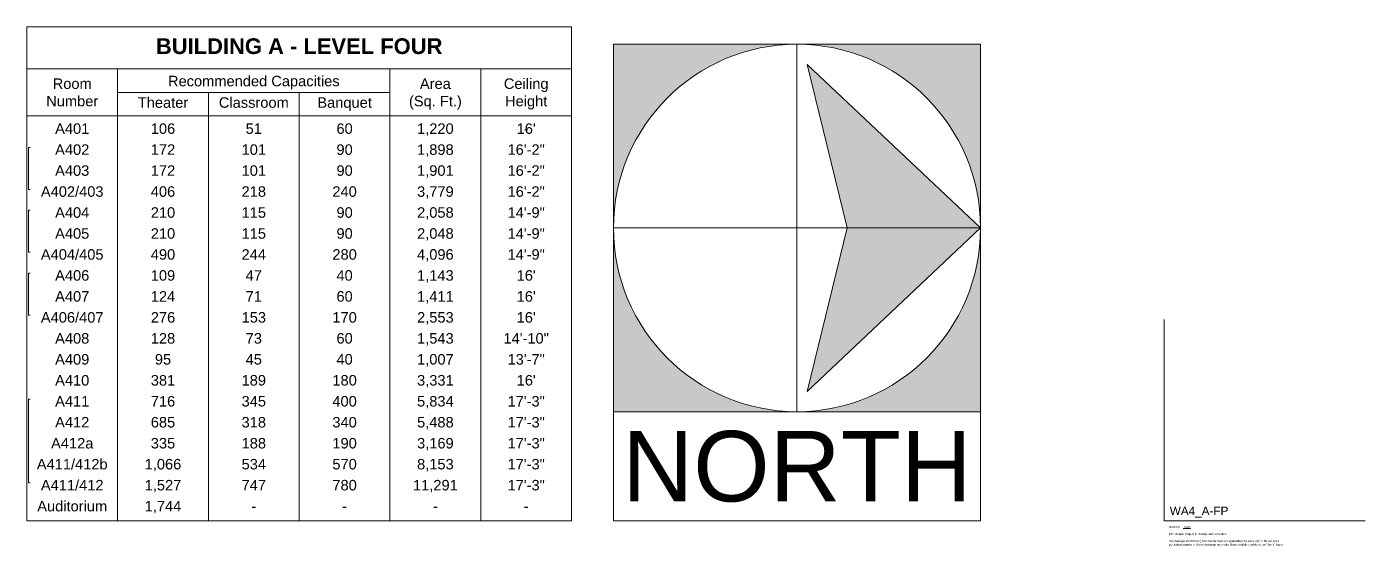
# Model space of a CAD drawing. Header units: inches. Extents: x -68 to 10561, y -2 to 2943.
# Drawn here: x -67.9 to 12, y -1.5 to 29.4 of the extents above; entities that cross this region are included whole.
import ezdxf
from ezdxf.enums import TextEntityAlignment as Align

# ---------------------------------------------------------------- set-up
doc = ezdxf.new("R2010")
doc.units = ezdxf.units.IN
doc.header["$MEASUREMENT"] = 0
doc.layers.get('0').update_dxf_attribs({"linetype": 'CONTINUOUS', "lineweight": 5})
for name, color, linetype, lineweight, plot in [('0_BP', 2, 'CONTINUOUS', 5, False), ('0_RN', 1, 'CONTINUOUS', 5, False), ('0_XX', 1, 'CONTINUOUS', 5, False), ('1_0-CONS-NRTH', 2, 'CONTINUOUS', 5, False), ('1_A-ANNO-SPEC-CAPS', 7, 'CONTINUOUS', 5, False)]:
    doc.layers.add(name, color=color, linetype=linetype, lineweight=lineweight, plot=plot)
doc.styles.add('F507s', font='swiss.ttf')
doc.styles.add('LBL1', font='swisseb.ttf')
doc.styles.get("Standard").update_dxf_attribs({"font": 'swissl.ttf', "height": 36})
doc.styles.add('TBL1', font='swissel.ttf')

# ---------------------------------------------------------------- blocks, each defined once
blk = doc.blocks.new('BASEPT')
at = {"layer": '0_BP'}
for p, q in [((0, 12), (0, 0)), ((0, 0), (12, 0))]:
    blk.add_line(p, q, dxfattribs=at)
at = {"layer": '0_RN', "flags": 8}
for tag, p in [('XR9', (0.341, 8.055)), ('XR8', (0.341, 7.198)), ('XR7', (0.341, 6.341)), ('XR6', (0.341, 5.483)), ('XR5', (0.341, 4.626)), ('XR4', (0.341, 3.769)), ('XR3', (0.341, 2.912)), ('XR2', (0.341, 2.055)), ('XR1', (0.341, 1.198)), ('XR0', (0.341, 0.341))]:
    blk.add_attdef(tag, p, '', height=0.5, dxfattribs=at)
at = {"layer": '0_XX', "insert": (0.28, -0.309), "char_height": 0.125, "width": 6.9375, "attachment_point": 1}
blk.add_mtext('{\\fSwis721 Th BT|b0|i0|c0|p34;GWCCA    \\fSwis721 Th BT|b0|i1|c0|p34;\\L12/02\\P\\P\\fSwis721 Th BT|b0|i0|c0|p34;\\lPlan details subject to change without notice.\\P\\PThe Georgia World Congress Center does not guarantee the accuracy or fitness for a particular purpose of these drawings and make them available solely on an "As-is" basis.}', dxfattribs=at)
blk = doc.blocks.new('N-ARR')
at = {"linetype": 'Continuous'}
blk.add_hatch(color=256, dxfattribs=at).paths.add_polyline_path([(219, 0), (12, -195), (60, 0), (12, 195)])
blk.add_lwpolyline([(219, 0), (12, -195), (60, 0), (12, 195)], close=True, dxfattribs=at)
blk = doc.blocks.new('N-BX2')
at = {"linetype": 'Continuous'}
h = blk.add_hatch(color=256, dxfattribs=at)
h.paths.add_polyline_path([(10.95, 10.95), (0, 10.95, -0.414214), (10.95, 0)])
h.paths.add_polyline_path([(0, 10.95), (-10.95, 10.95), (-10.95, 0, -0.414214)])
h.paths.add_polyline_path([(-10.95, 0), (-10.95, -10.95), (0, -10.95, -0.414214)])
h.paths.add_polyline_path([(10.95, 0, -0.414214), (0, -10.95), (10.95, -10.95)])
for p, q in [((10.95, 10.95), (-10.95, 10.95)), ((-10.95, 10.95), (-10.95, -10.95)), ((0, -10.95), (0, 10.95)), ((10.95, 10.95), (10.95, -10.95)), ((-10.95, 0), (10.95, 0)), ((10.95, -10.95), (-10.95, -10.95)), ((-10.95, -10.95), (-10.95, -17.454)), ((10.95, -10.95), (10.95, -17.454)), ((10.95, -17.454), (-10.95, -17.454))]:
    blk.add_line(p, q, dxfattribs=at)
blk.add_circle((0, 0), 10.95, dxfattribs=at)
at = {"linetype": 'Continuous', "style": 'F507s'}
blk.add_text('NORTH', height=4.2, dxfattribs=at).set_placement((0, -16.299), align=Align.CENTER)
blk = doc.blocks.new('N-BOX-CON')
at = {"layer": '1_0-CONS-NRTH'}
blk.add_blockref('N-BX2', (-21.9, 17.454), dxfattribs=at)
at = {"layer": '1_0-CONS-NRTH', "linetype": 'Continuous', "xscale": 0.05000000000000071, "yscale": 0.05000000000000071, "zscale": 0.05}
blk.add_blockref('N-ARR', (-21.9, 17.454), dxfattribs=at)

msp = doc.modelspace()

# ---------------------------------------------------------------- linework, layer by layer
at = {"layer": '1_A-ANNO-SPEC-CAPS'}
for p, q in [((-67.85, 29.443), (-35.35, 29.443)), ((-67.85, 29.443), (-67.85, 0)), ((-35.35, 29.443), (-35.35, 0)), ((-67.85, 26.943), (-35.35, 26.943)), ((-62.433, 0), (-62.433, 26.943)), ((-46.183, 0), (-46.183, 26.943)), ((-40.767, 0), (-40.767, 26.943)), ((-62.433, 25.536), (-46.183, 25.536)), ((-57.017, 0), (-57.017, 25.536)), ((-51.6, 0), (-51.6, 25.536)), ((-67.85, 24.13), (-35.35, 24.13)), ((-67.75, 22.255), (-67.75, 19.755)), ((-67.65, 22.255), (-67.75, 22.255)), ((-67.65, 19.755), (-67.75, 19.755)), ((-67.75, 18.505), (-67.75, 16.005)), ((-67.65, 18.505), (-67.75, 18.505)), ((-67.65, 16.005), (-67.75, 16.005)), ((-67.75, 14.755), (-67.75, 12.255)), ((-67.65, 14.755), (-67.75, 14.755)), ((-67.65, 12.255), (-67.75, 12.255)), ((-67.75, 7.255), (-67.75, 2.255)), ((-67.65, 7.255), (-67.75, 7.255)), ((-67.65, 2.255), (-67.75, 2.255)), ((-67.85, 0), (-35.35, 0))]:
    msp.add_line(p, q, dxfattribs=at)

# ---------------------------------------------------------------- block references
msp.add_blockref('N-BOX-CON', (0, 0))
msp.add_blockref('BASEPT', (0, 0)).add_auto_attribs({'XR0': 'WA4_A-FP'})

# ---------------------------------------------------------------- texts
for s, height, style, p in [('BUILDING A - LEVEL FOUR', 0.9375, 'LBL1', (-51.6, 27.82)), ('Room', 0.625, 'TBL1', (-65.139, 25.741)), ('Recommended Capacities', 0.625, 'TBL1', (-54.306, 25.897)), ('Area', 0.625, 'TBL1', (-43.473, 25.741)), ('Ceiling', 0.625, 'TBL1', (-38.056, 25.741)), ('Number', 0.625, 'TBL1', (-65.139, 24.701)), ('Theater', 0.625, 'TBL1', (-59.723, 24.616)), ('Classroom', 0.625, 'TBL1', (-54.306, 24.616)), ('Banquet', 0.625, 'TBL1', (-48.889, 24.616)), ('(Sq. Ft.)', 0.625, 'TBL1', (-43.473, 24.701)), ('Height', 0.625, 'TBL1', (-38.056, 24.701)), ('A401', 0.625, 'TBL1', (-65.139, 23.062)), ('106', 0.625, 'TBL1', (-59.723, 23.062)), ('51', 0.625, 'TBL1', (-54.306, 23.062)), ('60', 0.625, 'TBL1', (-48.889, 23.062)), ('1,220', 0.625, 'TBL1', (-43.473, 23.062)), ("16'", 0.625, 'TBL1', (-38.056, 23.062)), ('-', 0.625, 'TBL1', (-38.056, 23.062)), ('A402', 0.625, 'TBL1', (-65.139, 21.812)), ('172', 0.625, 'TBL1', (-59.723, 21.812)), ('101', 0.625, 'TBL1', (-54.306, 21.812)), ('90', 0.625, 'TBL1', (-48.889, 21.812)), ('1,898', 0.625, 'TBL1', (-43.473, 21.812)), ('16\'-2"', 0.625, 'TBL1', (-38.056, 21.812)), ('A403', 0.625, 'TBL1', (-65.139, 20.562)), ('172', 0.625, 'TBL1', (-59.723, 20.562)), ('101', 0.625, 'TBL1', (-54.306, 20.562)), ('90', 0.625, 'TBL1', (-48.889, 20.562)), ('1,901', 0.625, 'TBL1', (-43.473, 20.562)), ('16\'-2"', 0.625, 'TBL1', (-38.056, 20.562)), ('A402/403', 0.625, 'TBL1', (-65.139, 19.312)), ('406', 0.625, 'TBL1', (-59.723, 19.312)), ('218', 0.625, 'TBL1', (-54.306, 19.312)), ('240', 0.625, 'TBL1', (-48.889, 19.312)), ('3,779', 0.625, 'TBL1', (-43.473, 19.312)), ('16\'-2"', 0.625, 'TBL1', (-38.056, 19.312)), ('A404', 0.625, 'TBL1', (-65.139, 18.062)), ('210', 0.625, 'TBL1', (-59.723, 18.062)), ('115', 0.625, 'TBL1', (-54.306, 18.062)), ('90', 0.625, 'TBL1', (-48.889, 18.062)), ('2,058', 0.625, 'TBL1', (-43.473, 18.062)), ('14\'-9"', 0.625, 'TBL1', (-38.056, 18.062)), ('A405', 0.625, 'TBL1', (-65.139, 16.812)), ('210', 0.625, 'TBL1', (-59.723, 16.812)), ('115', 0.625, 'TBL1', (-54.306, 16.812)), ('90', 0.625, 'TBL1', (-48.889, 16.812)), ('2,048', 0.625, 'TBL1', (-43.473, 16.812)), ('14\'-9"', 0.625, 'TBL1', (-38.056, 16.812)), ('A404/405', 0.625, 'TBL1', (-65.139, 15.562)), ('490', 0.625, 'TBL1', (-59.723, 15.562)), ('244', 0.625, 'TBL1', (-54.306, 15.562)), ('280', 0.625, 'TBL1', (-48.889, 15.562)), ('4,096', 0.625, 'TBL1', (-43.473, 15.562)), ('14\'-9"', 0.625, 'TBL1', (-38.056, 15.562)), ('A406', 0.625, 'TBL1', (-65.139, 14.312)), ('109', 0.625, 'TBL1', (-59.723, 14.312)), ('47', 0.625, 'TBL1', (-54.306, 14.312)), ('40', 0.625, 'TBL1', (-48.889, 14.312)), ('1,143', 0.625, 'TBL1', (-43.473, 14.312)), ("16'", 0.625, 'TBL1', (-38.056, 14.312)), ('A407', 0.625, 'TBL1', (-65.139, 13.062)), ('124', 0.625, 'TBL1', (-59.723, 13.062)), ('71', 0.625, 'TBL1', (-54.306, 13.062)), ('60', 0.625, 'TBL1', (-48.889, 13.062)), ('1,411', 0.625, 'TBL1', (-43.473, 13.062)), ("16'", 0.625, 'TBL1', (-38.056, 13.062)), ('A406/407', 0.625, 'TBL1', (-65.139, 11.812)), ('276', 0.625, 'TBL1', (-59.723, 11.812)), ('153', 0.625, 'TBL1', (-54.306, 11.812)), ('170', 0.625, 'TBL1', (-48.889, 11.812)), ('2,553', 0.625, 'TBL1', (-43.473, 11.812)), ("16'", 0.625, 'TBL1', (-38.056, 11.812)), ('A408', 0.625, 'TBL1', (-65.139, 10.562)), ('128', 0.625, 'TBL1', (-59.723, 10.562)), ('73', 0.625, 'TBL1', (-54.306, 10.562)), ('60', 0.625, 'TBL1', (-48.889, 10.562)), ('1,543', 0.625, 'TBL1', (-43.473, 10.562)), ('14\'-10"', 0.625, 'TBL1', (-38.056, 10.562)), ('A409', 0.625, 'TBL1', (-65.139, 9.312)), ('95', 0.625, 'TBL1', (-59.723, 9.312)), ('45', 0.625, 'TBL1', (-54.306, 9.312)), ('40', 0.625, 'TBL1', (-48.889, 9.312)), ('1,007', 0.625, 'TBL1', (-43.473, 9.312)), ('13\'-7"', 0.625, 'TBL1', (-38.056, 9.312)), ('A410', 0.625, 'TBL1', (-65.139, 8.062)), ('381', 0.625, 'TBL1', (-59.723, 8.062)), ('189', 0.625, 'TBL1', (-54.306, 8.062)), ('180', 0.625, 'TBL1', (-48.889, 8.062)), ('3,331', 0.625, 'TBL1', (-43.473, 8.062)), ("16'", 0.625, 'TBL1', (-38.056, 8.062)), ('A411', 0.625, 'TBL1', (-65.139, 6.812)), ('716', 0.625, 'TBL1', (-59.723, 6.812)), ('345', 0.625, 'TBL1', (-54.306, 6.812)), ('400', 0.625, 'TBL1', (-48.889, 6.812)), ('5,834', 0.625, 'TBL1', (-43.473, 6.812)), ('17\'-3"', 0.625, 'TBL1', (-38.056, 6.812)), ('A412', 0.625, 'TBL1', (-65.139, 5.562)), ('685', 0.625, 'TBL1', (-59.723, 5.562)), ('318', 0.625, 'TBL1', (-54.306, 5.562)), ('340', 0.625, 'TBL1', (-48.889, 5.562)), ('5,488', 0.625, 'TBL1', (-43.473, 5.562)), ('17\'-3"', 0.625, 'TBL1', (-38.056, 5.562)), ('A412a', 0.625, 'TBL1', (-65.139, 4.312)), ('335', 0.625, 'TBL1', (-59.723, 4.312)), ('188', 0.625, 'TBL1', (-54.306, 4.312)), ('190', 0.625, 'TBL1', (-48.889, 4.312)), ('3,169', 0.625, 'TBL1', (-43.473, 4.312)), ('17\'-3"', 0.625, 'TBL1', (-38.056, 4.312)), ('A411/412b', 0.625, 'TBL1', (-65.139, 3.062)), ('1,066', 0.625, 'TBL1', (-59.723, 3.062)), ('534', 0.625, 'TBL1', (-54.306, 3.062)), ('570', 0.625, 'TBL1', (-48.889, 3.062)), ('8,153', 0.625, 'TBL1', (-43.473, 3.062)), ('17\'-3"', 0.625, 'TBL1', (-38.056, 3.062)), ('A411/412', 0.625, 'TBL1', (-65.139, 1.812)), ('1,527', 0.625, 'TBL1', (-59.723, 1.812)), ('747', 0.625, 'TBL1', (-54.306, 1.812)), ('780', 0.625, 'TBL1', (-48.889, 1.812)), ('11,291', 0.625, 'TBL1', (-43.473, 1.812)), ('17\'-3"', 0.625, 'TBL1', (-38.056, 1.812)), ('Auditorium', 0.625, 'TBL1', (-65.139, 0.562)), ('1,744', 0.625, 'TBL1', (-59.723, 0.562)), ('-', 0.625, 'TBL1', (-54.306, 0.562)), ('-', 0.625, 'TBL1', (-48.889, 0.562)), ('-', 0.625, 'TBL1', (-43.473, 0.562)), ('-', 0.625, 'TBL1', (-38.056, 0.562))]:
    msp.add_text(s, height=height, dxfattribs=dict(at, style=style)).set_placement(p, align=Align.CENTER)

doc.saveas('drawing.dxf')
